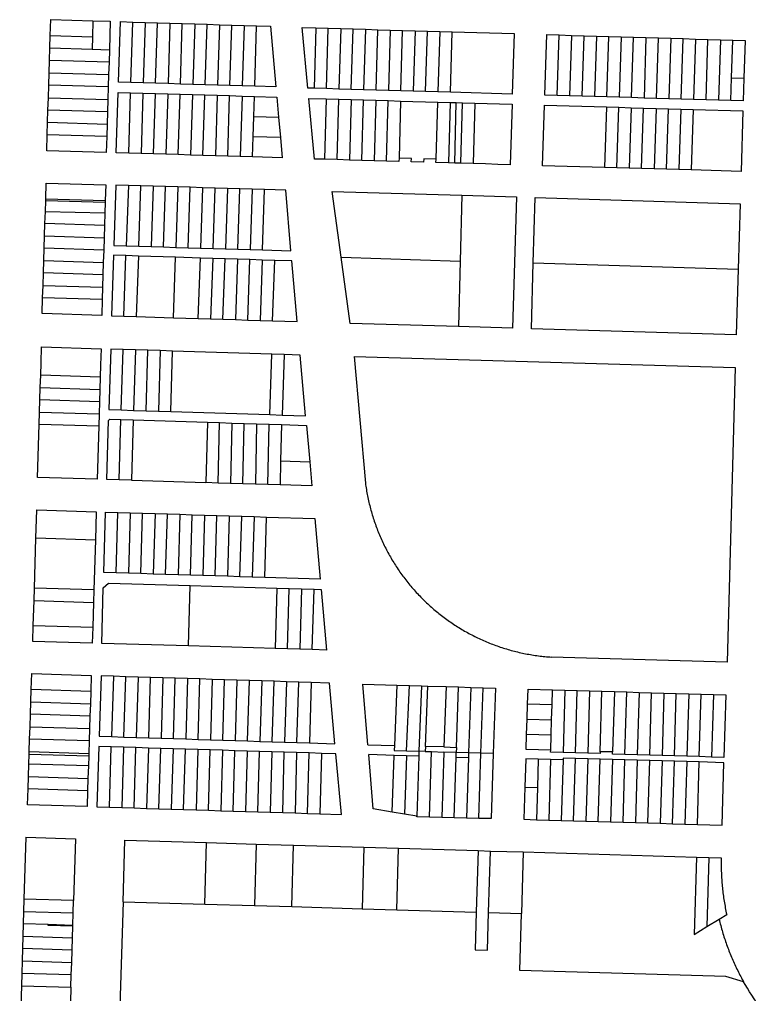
# Model space of a CAD drawing. Header units: inches. Extents: x 486468 to 494399, y 5455955 to 5460553.
# Drawn here: x 492748 to 493197, y 5458121 to 5458721 of the extents above; entities that cross this region are included whole.
import ezdxf

# ---------------------------------------------------------------- set-up
doc = ezdxf.new("R2010")
doc.units = ezdxf.units.IN
doc.header["$MEASUREMENT"] = 0
doc.layers.add('ParcelLines', color=10, linetype='Continuous')

msp = doc.modelspace()

# ---------------------------------------------------------------- linework, layer by layer
at = {"layer": 'ParcelLines', "color": 1}
for p, q in [((492766.813, 5458710.967), (492767.117, 5458720.754)), ((492767.117, 5458720.754), (492793.016, 5458719.975)), ((492793.016, 5458719.975), (492792.734, 5458710.119)), ((492793.016, 5458719.975), (492803.716, 5458719.655)), ((492803.716, 5458719.655), (492803.176, 5458702.155)), ((492808.716, 5458682.255), (492809.916, 5458719.455)), ((492809.916, 5458719.455), (492817.516, 5458719.215)), ((492816.416, 5458682.015), (492817.516, 5458719.215)), ((492817.516, 5458719.215), (492825.116, 5458718.975)), ((492825.116, 5458718.975), (492824.015, 5458681.785)), ((492825.116, 5458718.975), (492832.816, 5458718.735)), ((492831.615, 5458681.545), (492832.816, 5458718.735)), ((492832.816, 5458718.735), (492840.416, 5458718.495)), ((492840.416, 5458718.495), (492839.215, 5458681.315)), ((492840.416, 5458718.495), (492848.015, 5458718.255)), ((492846.815, 5458681.075), (492848.015, 5458718.255)), ((492848.015, 5458718.255), (492855.615, 5458718.015)), ((492855.615, 5458718.015), (492854.415, 5458680.845)), ((492855.615, 5458718.015), (492863.214, 5458717.785)), ((492862.115, 5458680.605), (492863.214, 5458717.785)), ((492863.214, 5458717.785), (492870.814, 5458717.545)), ((492870.814, 5458717.545), (492869.714, 5458680.365)), ((492870.814, 5458717.545), (492878.514, 5458717.306)), ((492877.314, 5458680.136), (492878.514, 5458717.306)), ((492878.514, 5458717.306), (492886.114, 5458717.066)), ((492886.114, 5458717.066), (492884.914, 5458679.896)), ((492886.114, 5458717.066), (492893.714, 5458716.826)), ((492892.514, 5458679.666), (492893.714, 5458716.826)), ((492893.714, 5458716.826), (492902.214, 5458716.556)), ((492902.214, 5458716.556), (492905.614, 5458679.256)), ((492925.212, 5458678.556), (492921.713, 5458715.856)), ((492921.713, 5458715.856), (492930.113, 5458715.616)), ((492766.577, 5458703.354), (492766.813, 5458710.967)), ((492766.813, 5458710.967), (492792.734, 5458710.119)), ((492792.734, 5458710.119), (492792.516, 5458702.505)), ((492930.113, 5458715.616), (492929.112, 5458678.436)), ((492930.113, 5458715.616), (492937.713, 5458715.396)), ((492936.712, 5458678.216), (492937.713, 5458715.396)), ((492937.713, 5458715.396), (492945.413, 5458715.167)), ((492945.413, 5458715.167), (492944.312, 5458677.996)), ((492945.413, 5458715.167), (492953.013, 5458714.947)), ((492951.913, 5458677.766), (492953.013, 5458714.947)), ((492953.013, 5458714.947), (492960.613, 5458714.727)), ((492960.613, 5458714.727), (492959.513, 5458677.546)), ((492960.613, 5458714.727), (492968.213, 5458714.497)), ((492967.213, 5458677.316), (492968.213, 5458714.497)), ((492968.213, 5458714.497), (492975.813, 5458714.277)), ((492975.813, 5458714.277), (492974.813, 5458677.096)), ((492975.813, 5458714.277), (492983.413, 5458714.058)), ((492982.413, 5458676.877), (492983.413, 5458714.058)), ((492983.413, 5458714.058), (492991.113, 5458713.838)), ((492991.113, 5458713.838), (492990.013, 5458676.657)), ((492991.113, 5458713.838), (492998.712, 5458713.608)), ((492997.613, 5458676.427), (492998.712, 5458713.608)), ((492998.712, 5458713.608), (493006.312, 5458713.388)), ((493006.312, 5458713.388), (493005.213, 5458676.207)), ((493006.312, 5458713.388), (493013.913, 5458713.168)), ((493012.913, 5458675.977), (493013.913, 5458713.168)), ((493013.913, 5458713.168), (493052.013, 5458712.058)), ((493052.013, 5458712.058), (493050.912, 5458674.857)), ((493071.012, 5458674.258), (493072.213, 5458711.458)), ((493072.213, 5458711.458), (493079.813, 5458711.238)), ((493078.612, 5458674.038), (493079.813, 5458711.238)), ((493079.813, 5458711.238), (493087.413, 5458711.009)), ((493087.413, 5458711.009), (493086.213, 5458673.809)), ((493087.413, 5458711.009), (493095.113, 5458710.779)), ((493093.813, 5458673.589), (493095.113, 5458710.779)), ((493095.113, 5458710.779), (493102.713, 5458710.559)), ((493102.713, 5458710.559), (493101.513, 5458673.359)), ((493102.713, 5458710.559), (493110.313, 5458710.329)), ((493109.113, 5458673.139), (493110.313, 5458710.329)), ((493110.313, 5458710.329), (493117.913, 5458710.109)), ((493117.913, 5458710.109), (493116.713, 5458672.909)), ((493117.913, 5458710.109), (493125.513, 5458709.879)), ((493124.313, 5458672.689), (493125.513, 5458709.879)), ((493125.513, 5458709.879), (493133.112, 5458709.66)), ((493133.112, 5458709.66), (493132.013, 5458672.459)), ((493133.112, 5458709.66), (493140.812, 5458709.43)), ((493139.613, 5458672.239), (493140.812, 5458709.43)), ((493140.812, 5458709.43), (493148.412, 5458709.21)), ((493148.412, 5458709.21), (493147.213, 5458672.009)), ((493148.412, 5458709.21), (493156.012, 5458708.98)), ((493154.813, 5458671.789), (493156.012, 5458708.98)), ((493156.012, 5458708.98), (493163.612, 5458708.76)), ((493163.612, 5458708.76), (493162.413, 5458671.559)), ((493163.612, 5458708.76), (493171.212, 5458708.54)), ((493170.113, 5458671.329), (493171.212, 5458708.54)), ((493171.212, 5458708.54), (493178.912, 5458708.31)), ((493178.912, 5458708.31), (493177.712, 5458671.109)), ((493178.912, 5458708.31), (493186.512, 5458708.091)), ((493185.762, 5458684.96), (493186.512, 5458708.091)), ((493186.512, 5458708.091), (493194.112, 5458707.861)), ((493194.112, 5458707.861), (493193.362, 5458684.661)), ((492766.338, 5458695.554), (492766.577, 5458703.354)), ((492766.577, 5458703.354), (492792.516, 5458702.505)), ((492792.516, 5458702.505), (492803.176, 5458702.155)), ((492803.176, 5458702.155), (492802.936, 5458694.455)), ((492766.108, 5458687.954), (492766.338, 5458695.554)), ((492802.936, 5458694.455), (492766.338, 5458695.554)), ((492802.936, 5458694.455), (492802.696, 5458686.855)), ((492765.867, 5458680.354), (492766.108, 5458687.954)), ((492766.108, 5458687.954), (492802.696, 5458686.855)), ((492802.696, 5458686.855), (492802.466, 5458679.255)), ((492765.627, 5458672.653), (492765.867, 5458680.354)), ((492802.466, 5458679.255), (492765.867, 5458680.354)), ((492816.416, 5458682.015), (492808.716, 5458682.255)), ((492824.015, 5458681.785), (492816.416, 5458682.015)), ((492831.615, 5458681.545), (492824.015, 5458681.785)), ((492839.215, 5458681.315), (492831.615, 5458681.545)), ((492846.815, 5458681.075), (492839.215, 5458681.315)), ((492854.415, 5458680.845), (492846.815, 5458681.075)), ((492862.115, 5458680.605), (492854.415, 5458680.845)), ((492869.714, 5458680.365), (492862.115, 5458680.605)), ((492877.314, 5458680.136), (492869.714, 5458680.365)), ((492884.914, 5458679.896), (492877.314, 5458680.136)), ((492892.514, 5458679.666), (492884.914, 5458679.896)), ((493185.312, 5458670.889), (493185.762, 5458684.96)), ((493185.762, 5458684.96), (493193.362, 5458684.661)), ((493193.362, 5458684.661), (493192.912, 5458670.66)), ((492802.466, 5458679.255), (492802.227, 5458671.554)), ((492807.416, 5458638.754), (492808.516, 5458675.954)), ((492808.516, 5458675.954), (492816.215, 5458675.724)), ((492815.016, 5458638.534), (492816.215, 5458675.724)), ((492816.215, 5458675.724), (492823.815, 5458675.494)), ((492823.815, 5458675.494), (492822.616, 5458638.304)), ((492823.815, 5458675.494), (492831.415, 5458675.264)), ((492830.216, 5458638.084), (492831.415, 5458675.264)), ((492831.415, 5458675.264), (492839.015, 5458675.044)), ((492839.015, 5458675.044), (492837.916, 5458637.854)), ((492839.015, 5458675.044), (492846.615, 5458674.824)), ((492845.516, 5458637.634), (492846.615, 5458674.824)), ((492846.615, 5458674.824), (492854.215, 5458674.594)), ((492854.215, 5458674.594), (492853.115, 5458637.414)), ((492854.215, 5458674.594), (492861.915, 5458674.364)), ((492860.714, 5458637.184), (492861.915, 5458674.364)), ((492861.915, 5458674.364), (492869.514, 5458674.144)), ((492869.514, 5458674.144), (492868.314, 5458636.964)), ((492869.514, 5458674.144), (492877.114, 5458673.915)), ((492875.914, 5458636.745), (492877.114, 5458673.915)), ((492877.114, 5458673.915), (492884.714, 5458673.685)), ((492905.614, 5458679.256), (492892.514, 5458679.666)), ((492929.112, 5458678.436), (492925.212, 5458678.556)), ((492936.712, 5458678.216), (492929.112, 5458678.436)), ((492944.312, 5458677.996), (492936.712, 5458678.216)), ((492951.913, 5458677.766), (492944.312, 5458677.996)), ((492959.513, 5458677.546), (492951.913, 5458677.766)), ((492967.213, 5458677.316), (492959.513, 5458677.546)), ((492974.813, 5458677.096), (492967.213, 5458677.316)), ((492982.413, 5458676.877), (492974.813, 5458677.096)), ((492990.013, 5458676.657), (492982.413, 5458676.877)), ((492997.613, 5458676.427), (492990.013, 5458676.657)), ((493005.213, 5458676.207), (492997.613, 5458676.427)), ((493012.913, 5458675.977), (493005.213, 5458676.207)), ((493050.912, 5458674.857), (493012.913, 5458675.977)), ((493078.612, 5458674.038), (493071.012, 5458674.258)), ((493086.213, 5458673.809), (493078.612, 5458674.038)), ((492765.387, 5458665.053), (492765.627, 5458672.653)), ((492765.627, 5458672.653), (492802.227, 5458671.554)), ((492802.227, 5458671.554), (492801.987, 5458663.954)), ((492884.714, 5458673.685), (492883.614, 5458636.515)), ((492884.714, 5458673.685), (492892.314, 5458673.465)), ((492891.944, 5458661.055), (492892.314, 5458673.465)), ((492892.314, 5458673.465), (492906.114, 5458673.055)), ((492906.114, 5458673.055), (492907.243, 5458660.655)), ((492929.213, 5458634.955), (492925.713, 5458672.255)), ((492925.713, 5458672.255), (492936.512, 5458671.945)), ((492936.512, 5458671.945), (492935.513, 5458634.775)), ((492936.512, 5458671.945), (492944.212, 5458671.726)), ((492943.213, 5458634.555), (492944.212, 5458671.726)), ((492944.212, 5458671.726), (492951.812, 5458671.506)), ((492951.812, 5458671.506), (492950.813, 5458634.335)), ((492951.812, 5458671.506), (492959.412, 5458671.286)), ((492958.413, 5458634.115), (492959.412, 5458671.286)), ((492959.412, 5458671.286), (492967.013, 5458671.066)), ((492967.013, 5458671.066), (492966.013, 5458633.895)), ((492967.013, 5458671.066), (492974.613, 5458670.846)), ((492973.613, 5458633.675), (492974.613, 5458670.846)), ((492974.613, 5458670.846), (492982.213, 5458670.627)), ((492982.213, 5458670.627), (492981.312, 5458635.556)), ((492982.213, 5458670.627), (493005.113, 5458669.967)), ((493004.113, 5458634.957), (493005.113, 5458669.967)), ((493005.113, 5458669.967), (493012.713, 5458669.757)), ((493012.713, 5458669.757), (493011.613, 5458632.537)), ((493012.713, 5458669.757), (493016.513, 5458669.647)), ((493015.513, 5458632.427), (493016.513, 5458669.647)), ((493016.513, 5458669.647), (493020.313, 5458669.537)), ((493019.313, 5458632.317), (493020.313, 5458669.537)), ((493020.313, 5458669.537), (493027.913, 5458669.317)), ((493027.913, 5458669.317), (493026.913, 5458632.107)), ((493050.813, 5458668.657), (493049.713, 5458631.457)), ((493069.513, 5458630.857), (493070.712, 5458668.058)), ((493070.712, 5458668.058), (493108.813, 5458666.969)), ((493093.813, 5458673.589), (493086.213, 5458673.809)), ((493101.513, 5458673.359), (493093.813, 5458673.589)), ((493109.113, 5458673.139), (493101.513, 5458673.359)), ((493116.713, 5458672.909), (493109.113, 5458673.139)), ((493124.313, 5458672.689), (493116.713, 5458672.909)), ((493132.013, 5458672.459), (493124.313, 5458672.689)), ((493139.613, 5458672.239), (493132.013, 5458672.459)), ((493147.213, 5458672.009), (493139.613, 5458672.239)), ((493154.813, 5458671.789), (493147.213, 5458672.009)), ((493162.413, 5458671.559), (493154.813, 5458671.789)), ((493170.113, 5458671.329), (493162.413, 5458671.559)), ((493177.712, 5458671.109), (493170.113, 5458671.329)), ((493185.312, 5458670.889), (493177.712, 5458671.109)), ((493192.912, 5458670.66), (493185.312, 5458670.889)), ((492765.157, 5458657.554), (492765.387, 5458665.053)), ((492801.987, 5458663.954), (492765.387, 5458665.053)), ((492801.987, 5458663.954), (492801.746, 5458656.354)), ((493108.813, 5458666.969), (493107.613, 5458629.769)), ((493108.813, 5458666.969), (493116.413, 5458666.749)), ((493115.213, 5458629.549), (493116.413, 5458666.749)), ((493116.413, 5458666.749), (493124.113, 5458666.529)), ((493124.113, 5458666.529), (493122.813, 5458629.329)), ((493124.113, 5458666.529), (493131.713, 5458666.309)), ((493130.413, 5458629.109), (493131.713, 5458666.309)), ((493131.713, 5458666.309), (493139.313, 5458666.089)), ((493139.313, 5458666.089), (493138.113, 5458628.889)), ((493139.313, 5458666.089), (493146.913, 5458665.869)), ((493145.713, 5458628.679), (493146.913, 5458665.869)), ((493146.913, 5458665.869), (493154.513, 5458665.659)), ((493154.513, 5458665.659), (493153.313, 5458628.459)), ((493154.513, 5458665.659), (493162.113, 5458665.439)), ((493162.113, 5458665.439), (493160.913, 5458628.239)), ((493162.113, 5458665.439), (493192.812, 5458664.56)), ((493192.812, 5458664.56), (493191.613, 5458627.36)), ((492764.917, 5458649.854), (492765.157, 5458657.554)), ((492765.157, 5458657.554), (492801.746, 5458656.354)), ((492801.746, 5458656.354), (492801.516, 5458648.754)), ((492891.574, 5458648.655), (492891.944, 5458661.055)), ((492891.944, 5458661.055), (492907.243, 5458660.655)), ((492907.243, 5458660.655), (492908.383, 5458648.155)), ((492764.617, 5458640.054), (492764.917, 5458649.854)), ((492801.516, 5458648.754), (492764.917, 5458649.854)), ((492801.516, 5458648.754), (492801.216, 5458638.954)), ((492891.214, 5458636.295), (492891.574, 5458648.655)), ((492908.383, 5458648.155), (492891.574, 5458648.655)), ((492908.383, 5458648.155), (492909.513, 5458635.755)), ((492801.216, 5458638.954), (492764.617, 5458640.054)), ((492815.016, 5458638.534), (492807.416, 5458638.754)), ((492822.616, 5458638.304), (492815.016, 5458638.534)), ((492830.216, 5458638.084), (492822.616, 5458638.304)), ((492837.916, 5458637.854), (492830.216, 5458638.084)), ((492845.516, 5458637.634), (492837.916, 5458637.854)), ((492853.115, 5458637.414), (492845.516, 5458637.634)), ((492860.714, 5458637.184), (492853.115, 5458637.414)), ((492868.314, 5458636.964), (492860.714, 5458637.184)), ((492875.914, 5458636.745), (492868.314, 5458636.964)), ((492883.614, 5458636.515), (492875.914, 5458636.745)), ((492891.214, 5458636.295), (492883.614, 5458636.515)), ((492909.513, 5458635.755), (492891.214, 5458636.295)), ((492935.513, 5458634.775), (492929.213, 5458634.955)), ((492943.213, 5458634.555), (492935.513, 5458634.775)), ((492950.813, 5458634.335), (492943.213, 5458634.555)), ((492958.413, 5458634.115), (492950.813, 5458634.335)), ((492966.013, 5458633.895), (492958.413, 5458634.115)), ((492973.613, 5458633.675), (492966.013, 5458633.895)), ((492981.213, 5458633.456), (492973.613, 5458633.675)), ((492981.312, 5458635.556), (492981.213, 5458633.456)), ((492988.913, 5458635.357), (492981.312, 5458635.556)), ((492988.813, 5458633.257), (492988.913, 5458635.357)), ((492996.413, 5458632.957), (492988.813, 5458633.257)), ((492996.513, 5458635.157), (492996.413, 5458632.957)), ((493004.113, 5458634.957), (492996.513, 5458635.157)), ((493004.013, 5458632.757), (493004.113, 5458634.957)), ((493011.613, 5458632.537), (493004.013, 5458632.757)), ((493015.513, 5458632.427), (493011.613, 5458632.537)), ((493019.313, 5458632.317), (493015.513, 5458632.427)), ((493026.913, 5458632.107), (493019.313, 5458632.317)), ((493107.613, 5458629.769), (493069.513, 5458630.857)), ((493115.213, 5458629.549), (493107.613, 5458629.769)), ((493122.813, 5458629.329), (493115.213, 5458629.549)), ((493130.413, 5458629.109), (493122.813, 5458629.329)), ((493138.113, 5458628.889), (493130.413, 5458629.109)), ((493145.713, 5458628.679), (493138.113, 5458628.889)), ((493153.313, 5458628.459), (493145.713, 5458628.679)), ((493160.913, 5458628.239), (493153.313, 5458628.459)), ((493191.613, 5458627.36), (493160.913, 5458628.239)), ((492764.018, 5458610.454), (492764.317, 5458620.154)), ((492764.317, 5458620.154), (492800.917, 5458619.054)), ((492800.917, 5458619.054), (492800.617, 5458609.354)), ((492807.217, 5458618.854), (492805.918, 5458581.754)), ((492814.816, 5458618.634), (492807.217, 5458618.854)), ((492814.816, 5458618.634), (492813.517, 5458581.534)), ((492822.416, 5458618.414), (492814.816, 5458618.634)), ((492821.217, 5458581.304), (492822.416, 5458618.414)), ((492830.016, 5458618.194), (492822.416, 5458618.414)), ((492830.016, 5458618.194), (492828.817, 5458581.084)), ((492837.616, 5458617.984), (492830.016, 5458618.194)), ((492836.416, 5458580.854), (492837.616, 5458617.984)), ((492845.316, 5458617.764), (492837.616, 5458617.984)), ((492845.316, 5458617.764), (492844.016, 5458580.634)), ((492852.916, 5458617.544), (492845.316, 5458617.764)), ((492851.616, 5458580.414), (492852.916, 5458617.544)), ((492860.516, 5458617.324), (492852.916, 5458617.544)), ((492860.516, 5458617.324), (492859.216, 5458580.184)), ((492868.115, 5458617.105), (492860.516, 5458617.324)), ((492866.916, 5458579.965), (492868.115, 5458617.105)), ((492875.715, 5458616.885), (492868.115, 5458617.105)), ((492875.715, 5458616.885), (492874.516, 5458579.745)), ((492883.314, 5458616.665), (492875.715, 5458616.885)), ((492882.116, 5458579.515), (492883.314, 5458616.665)), ((492891.014, 5458616.445), (492883.314, 5458616.665)), ((492891.014, 5458616.445), (492889.716, 5458579.295)), ((492898.614, 5458616.225), (492891.014, 5458616.445)), ((492897.315, 5458579.065), (492898.614, 5458616.225)), ((492911.614, 5458615.855), (492898.614, 5458616.225)), ((492914.815, 5458578.555), (492911.614, 5458615.855)), ((492940.213, 5458614.955), (493019.913, 5458612.707)), ((492945.694, 5458574.555), (492940.213, 5458614.955)), ((492763.779, 5458602.754), (492763.978, 5458609.154)), ((492763.978, 5458609.154), (492764.018, 5458610.454)), ((492800.577, 5458608.154), (492763.978, 5458609.154)), ((492764.018, 5458610.454), (492800.617, 5458609.354)), ((492800.577, 5458608.154), (492800.377, 5458601.754)), ((492800.617, 5458609.354), (492800.577, 5458608.154)), ((493019.913, 5458612.707), (493018.915, 5458572.157)), ((493019.913, 5458612.707), (493053.513, 5458611.757)), ((493053.513, 5458611.757), (493051.115, 5458530.957)), ((493063.874, 5458571.157), (493065.013, 5458611.357)), ((493065.013, 5458611.357), (493191.113, 5458607.36)), ((492763.539, 5458595.254), (492763.779, 5458602.754)), ((492763.779, 5458602.754), (492800.377, 5458601.754)), ((493191.113, 5458607.36), (493189.864, 5458567.159)), ((492800.377, 5458601.754), (492800.137, 5458594.154)), ((492763.309, 5458587.654), (492763.539, 5458595.254)), ((492800.137, 5458594.154), (492763.539, 5458595.254)), ((492800.137, 5458594.154), (492799.898, 5458586.554)), ((492763.069, 5458580.054), (492763.309, 5458587.654)), ((492763.309, 5458587.654), (492799.898, 5458586.554)), ((492799.898, 5458586.554), (492799.668, 5458578.954)), ((492762.829, 5458572.454), (492763.069, 5458580.054)), ((492799.668, 5458578.954), (492763.069, 5458580.054)), ((492799.668, 5458578.954), (492799.428, 5458571.354)), ((492805.918, 5458581.754), (492813.517, 5458581.534)), ((492813.517, 5458581.534), (492821.217, 5458581.304)), ((492821.217, 5458581.304), (492828.817, 5458581.084)), ((492828.817, 5458581.084), (492836.416, 5458580.854)), ((492836.416, 5458580.854), (492844.016, 5458580.634)), ((492844.016, 5458580.634), (492851.616, 5458580.414)), ((492851.616, 5458580.414), (492859.216, 5458580.184)), ((492859.216, 5458580.184), (492866.916, 5458579.965)), ((492866.916, 5458579.965), (492874.516, 5458579.745)), ((492874.516, 5458579.745), (492882.116, 5458579.515)), ((492882.116, 5458579.515), (492889.716, 5458579.295)), ((492889.716, 5458579.295), (492897.315, 5458579.065)), ((492897.315, 5458579.065), (492914.815, 5458578.555)), ((492762.599, 5458564.854), (492762.829, 5458572.454)), ((492762.829, 5458572.454), (492799.428, 5458571.354)), ((492805.718, 5458575.754), (492804.518, 5458538.554)), ((492813.318, 5458575.514), (492805.718, 5458575.754)), ((492812.118, 5458538.314), (492813.318, 5458575.514)), ((492821.017, 5458575.264), (492813.318, 5458575.514)), ((492821.017, 5458575.264), (492819.718, 5458538.074)), ((492843.816, 5458574.534), (492821.017, 5458575.264)), ((492842.618, 5458537.354), (492843.816, 5458574.534)), ((492859.116, 5458574.054), (492843.816, 5458574.534)), ((492857.818, 5458536.874), (492859.116, 5458574.054)), ((492866.716, 5458573.805), (492859.116, 5458574.054)), ((492866.716, 5458573.805), (492865.417, 5458536.635)), ((492874.316, 5458573.565), (492866.716, 5458573.805)), ((492873.017, 5458536.395), (492874.316, 5458573.565)), ((492881.916, 5458573.325), (492874.316, 5458573.565)), ((492881.916, 5458573.325), (492880.716, 5458536.155)), ((492889.516, 5458573.075), (492881.916, 5458573.325)), ((492888.316, 5458535.915), (492889.516, 5458573.075)), ((492897.116, 5458572.835), (492889.516, 5458573.075)), ((492897.116, 5458572.835), (492895.916, 5458535.675)), ((492904.815, 5458572.595), (492897.116, 5458572.835)), ((492903.516, 5458535.435), (492904.815, 5458572.595)), ((492915.415, 5458572.255), (492904.815, 5458572.595)), ((492918.616, 5458534.955), (492915.415, 5458572.255)), ((492945.694, 5458574.555), (493018.915, 5458572.157)), ((492951.216, 5458533.856), (492945.694, 5458574.555)), ((493018.915, 5458572.157), (493017.915, 5458531.917)), ((492799.428, 5458571.354), (492799.188, 5458563.754)), ((493062.715, 5458530.458), (493063.874, 5458571.157)), ((493063.874, 5458571.157), (493189.864, 5458567.159)), ((493189.864, 5458567.159), (493188.615, 5458526.759)), ((492762.359, 5458557.254), (492762.599, 5458564.854)), ((492799.188, 5458563.754), (492762.599, 5458564.854)), ((492799.188, 5458563.754), (492798.958, 5458556.154)), ((492762.119, 5458549.654), (492762.359, 5458557.254)), ((492762.359, 5458557.254), (492798.958, 5458556.154)), ((492798.958, 5458556.154), (492798.718, 5458548.554)), ((492761.819, 5458539.954), (492762.119, 5458549.654)), ((492798.718, 5458548.554), (492762.119, 5458549.654)), ((492798.718, 5458548.554), (492798.418, 5458538.754)), ((492798.418, 5458538.754), (492761.819, 5458539.954)), ((492804.518, 5458538.554), (492812.118, 5458538.314)), ((492812.118, 5458538.314), (492819.718, 5458538.074)), ((492819.718, 5458538.074), (492842.618, 5458537.354)), ((492842.618, 5458537.354), (492857.818, 5458536.874)), ((492857.818, 5458536.874), (492865.417, 5458536.635)), ((492865.417, 5458536.635), (492873.017, 5458536.395)), ((492873.017, 5458536.395), (492880.716, 5458536.155)), ((492880.716, 5458536.155), (492888.316, 5458535.915)), ((492888.316, 5458535.915), (492895.916, 5458535.675)), ((492895.916, 5458535.675), (492903.516, 5458535.435)), ((492903.516, 5458535.435), (492918.616, 5458534.955)), ((493017.915, 5458531.917), (492951.216, 5458533.856)), ((493051.115, 5458530.957), (493017.915, 5458531.917)), ((493188.615, 5458526.759), (493062.715, 5458530.458)), ((492761.42, 5458519.354), (492798.019, 5458518.254)), ((492804.019, 5458518.054), (492802.82, 5458480.855)), ((492811.619, 5458517.804), (492804.019, 5458518.054)), ((492810.42, 5458480.615), (492811.619, 5458517.804)), ((492819.218, 5458517.564), (492811.619, 5458517.804)), ((492819.218, 5458517.564), (492818.02, 5458480.375)), ((492826.818, 5458517.324), (492819.218, 5458517.564)), ((492825.72, 5458480.135), (492826.818, 5458517.324)), ((492834.418, 5458517.084), (492826.818, 5458517.324)), ((492834.418, 5458517.084), (492833.32, 5458479.895)), ((492842.018, 5458516.844), (492834.418, 5458517.084)), ((492840.919, 5458479.655), (492842.018, 5458516.844)), ((492903.016, 5458514.916), (492842.018, 5458516.844)), ((492901.818, 5458477.746), (492903.016, 5458514.916)), ((492910.616, 5458514.676), (492903.016, 5458514.916)), ((492910.616, 5458514.676), (492909.418, 5458477.506)), ((492920.516, 5458514.356), (492910.616, 5458514.676)), ((492923.817, 5458477.056), (492920.516, 5458514.356)), ((492953.716, 5458513.456), (492960.618, 5458435.656)), ((492953.716, 5458513.456), (493188.015, 5458506.659)), ((493188.015, 5458506.659), (493183.119, 5458325.56)), ((492760.68, 5458494.454), (492760.9, 5458502.054)), ((492797.5, 5458500.854), (492760.9, 5458502.054)), ((492797.5, 5458500.854), (492797.27, 5458493.254)), ((492760.45, 5458486.854), (492760.68, 5458494.454)), ((492760.68, 5458494.454), (492797.27, 5458493.254)), ((492797.27, 5458493.254), (492797.04, 5458485.654)), ((492760.221, 5458479.254), (492760.45, 5458486.854)), ((492797.04, 5458485.654), (492760.45, 5458486.854)), ((492797.04, 5458485.654), (492796.82, 5458478.155)), ((492759.991, 5458471.654), (492760.221, 5458479.254)), ((492760.221, 5458479.254), (492796.82, 5458478.155)), ((492796.82, 5458478.155), (492796.59, 5458470.555)), ((492802.82, 5458480.855), (492810.42, 5458480.615)), ((492810.42, 5458480.615), (492818.02, 5458480.375)), ((492818.02, 5458480.375), (492825.72, 5458480.135)), ((492825.72, 5458480.135), (492833.32, 5458479.895)), ((492833.32, 5458479.895), (492840.919, 5458479.655)), ((492840.919, 5458479.655), (492901.818, 5458477.746)), ((492901.818, 5458477.746), (492909.418, 5458477.506)), ((492909.418, 5458477.506), (492923.817, 5458477.056)), ((492759.022, 5458439.155), (492759.991, 5458471.654)), ((492796.59, 5458470.555), (492759.991, 5458471.654)), ((492796.59, 5458470.555), (492795.62, 5458438.055)), ((492801.52, 5458437.855), (492802.593, 5458474.041)), ((492802.593, 5458474.041), (492803.533, 5458474.926)), ((492803.533, 5458474.926), (492810.22, 5458474.715)), ((492809.12, 5458437.615), (492810.22, 5458474.715)), ((492810.22, 5458474.715), (492817.82, 5458474.485)), ((492817.82, 5458474.485), (492816.72, 5458437.375)), ((492817.82, 5458474.485), (492863.418, 5458473.056)), ((492863.418, 5458473.056), (492862.42, 5458435.926)), ((492863.418, 5458473.056), (492870.918, 5458472.826)), ((492870.02, 5458435.686), (492870.918, 5458472.826)), ((492870.918, 5458472.826), (492878.518, 5458472.586)), ((492878.518, 5458472.586), (492877.62, 5458435.446)), ((492878.518, 5458472.586), (492886.118, 5458472.346)), ((492885.32, 5458435.196), (492886.118, 5458472.346)), ((492886.118, 5458472.346), (492893.718, 5458472.116)), ((492893.718, 5458472.116), (492892.918, 5458434.956)), ((492893.718, 5458472.116), (492901.318, 5458471.876)), ((492900.518, 5458434.716), (492901.318, 5458471.876)), ((492901.318, 5458471.876), (492908.918, 5458471.636)), ((492908.918, 5458471.636), (492908.438, 5458449.356)), ((492908.918, 5458471.636), (492924.418, 5458471.156)), ((492924.418, 5458471.156), (492926.398, 5458448.756)), ((492908.438, 5458449.356), (492908.118, 5458434.476)), ((492908.438, 5458449.356), (492926.398, 5458448.756)), ((492926.398, 5458448.756), (492927.718, 5458433.856)), ((492795.62, 5458438.055), (492759.022, 5458439.155)), ((492809.12, 5458437.615), (492801.52, 5458437.855)), ((492816.72, 5458437.375), (492809.12, 5458437.615)), ((492816.72, 5458437.375), (492862.42, 5458435.926)), ((492870.02, 5458435.686), (492862.42, 5458435.926)), ((492877.62, 5458435.446), (492870.02, 5458435.686)), ((492885.32, 5458435.196), (492877.62, 5458435.446)), ((492892.918, 5458434.956), (492885.32, 5458435.196)), ((492900.518, 5458434.716), (492892.918, 5458434.956)), ((492908.118, 5458434.476), (492900.518, 5458434.716)), ((492927.718, 5458433.856), (492908.118, 5458434.476)), ((492757.982, 5458401.755), (492758.522, 5458419.155)), ((492758.522, 5458419.155), (492795.122, 5458418.055)), ((492795.122, 5458418.055), (492794.562, 5458400.555)), ((492799.722, 5458380.655), (492800.722, 5458417.855)), ((492800.722, 5458417.855), (492808.421, 5458417.615)), ((492807.322, 5458380.425), (492808.421, 5458417.615)), ((492808.421, 5458417.615), (492816.02, 5458417.375)), ((492816.02, 5458417.375), (492814.922, 5458380.185)), ((492816.02, 5458417.375), (492823.62, 5458417.145)), ((492822.522, 5458379.955), (492823.62, 5458417.145)), ((492823.62, 5458417.145), (492831.22, 5458416.905)), ((492831.22, 5458416.905), (492830.122, 5458379.725)), ((492831.22, 5458416.905), (492838.82, 5458416.675)), ((492837.722, 5458379.485), (492838.82, 5458416.675)), ((492838.82, 5458416.675), (492846.42, 5458416.435)), ((492846.42, 5458416.435), (492845.422, 5458379.246)), ((492846.42, 5458416.435), (492854.12, 5458416.196)), ((492853.021, 5458379.016), (492854.12, 5458416.196)), ((492854.12, 5458416.196), (492861.72, 5458415.956)), ((492861.72, 5458415.956), (492860.62, 5458378.776)), ((492861.72, 5458415.956), (492869.32, 5458415.726)), ((492868.22, 5458378.546), (492869.32, 5458415.726)), ((492869.32, 5458415.726), (492876.92, 5458415.486)), ((492876.92, 5458415.486), (492875.82, 5458378.316)), ((492876.92, 5458415.486), (492884.52, 5458415.256)), ((492883.42, 5458378.076), (492884.52, 5458415.256)), ((492884.52, 5458415.256), (492892.12, 5458415.016)), ((492892.12, 5458415.016), (492891.02, 5458377.846)), ((492892.12, 5458415.016), (492899.82, 5458414.776)), ((492898.72, 5458377.606), (492899.82, 5458414.776)), ((492899.82, 5458414.776), (492929.418, 5458413.856)), ((492929.418, 5458413.856), (492932.82, 5458376.556)), ((492757.032, 5458371.055), (492757.982, 5458401.755)), ((492794.562, 5458400.555), (492757.982, 5458401.755)), ((492794.562, 5458400.555), (492793.572, 5458369.955)), ((492807.322, 5458380.425), (492799.722, 5458380.655)), ((492814.922, 5458380.185), (492807.322, 5458380.425)), ((492822.522, 5458379.955), (492814.922, 5458380.185)), ((492799.433, 5458371.157), (492802.52, 5458374.068)), ((492802.52, 5458374.068), (492852.822, 5458372.606)), ((492830.122, 5458379.725), (492822.522, 5458379.955)), ((492837.722, 5458379.485), (492830.122, 5458379.725)), ((492845.422, 5458379.246), (492837.722, 5458379.485)), ((492853.021, 5458379.016), (492845.422, 5458379.246)), ((492860.62, 5458378.776), (492853.021, 5458379.016)), ((492868.22, 5458378.546), (492860.62, 5458378.776)), ((492875.82, 5458378.316), (492868.22, 5458378.546)), ((492883.42, 5458378.076), (492875.82, 5458378.316)), ((492891.02, 5458377.846), (492883.42, 5458378.076)), ((492898.72, 5458377.606), (492891.02, 5458377.846)), ((492932.82, 5458376.556), (492898.72, 5458377.606)), ((492756.803, 5458363.355), (492757.032, 5458371.055)), ((492793.572, 5458369.955), (492757.032, 5458371.055)), ((492793.572, 5458369.955), (492793.342, 5458362.255)), ((492798.423, 5458337.055), (492799.433, 5458371.157)), ((492851.722, 5458335.476), (492852.822, 5458372.606)), ((492852.822, 5458372.606), (492906.12, 5458371.046)), ((492906.12, 5458371.046), (492905.022, 5458333.896)), ((492906.12, 5458371.046), (492913.72, 5458370.826)), ((492912.621, 5458333.666), (492913.72, 5458370.826)), ((492913.72, 5458370.826), (492921.32, 5458370.606)), ((492921.32, 5458370.606), (492920.321, 5458333.436)), ((492921.32, 5458370.606), (492929.02, 5458370.386)), ((492927.921, 5458333.216), (492929.02, 5458370.386)), ((492929.02, 5458370.386), (492933.32, 5458370.256)), ((492933.32, 5458370.256), (492936.721, 5458332.957)), ((492756.324, 5458347.955), (492756.803, 5458363.355)), ((492756.803, 5458363.355), (492793.342, 5458362.255)), ((492793.342, 5458362.255), (492792.922, 5458346.955)), ((492756.024, 5458338.255), (492756.324, 5458347.955)), ((492756.324, 5458347.955), (492792.922, 5458346.955)), ((492792.922, 5458346.955), (492792.623, 5458337.155)), ((492792.623, 5458337.155), (492756.024, 5458338.255)), ((492851.722, 5458335.476), (492798.423, 5458337.055)), ((492905.022, 5458333.896), (492851.722, 5458335.476)), ((492912.621, 5458333.666), (492905.022, 5458333.896)), ((492920.321, 5458333.436), (492912.621, 5458333.666)), ((492927.921, 5458333.216), (492920.321, 5458333.436)), ((492936.721, 5458332.957), (492927.921, 5458333.216)), ((493183.119, 5458325.56), (493075.02, 5458328.658)), ((492755.114, 5458308.755), (492755.424, 5458318.455)), ((492755.424, 5458318.455), (492792.024, 5458317.255)), ((492792.024, 5458317.255), (492791.714, 5458307.555)), ((492798.124, 5458317.055), (492796.924, 5458279.955)), ((492805.624, 5458316.815), (492798.124, 5458317.055)), ((492805.624, 5458316.815), (492804.524, 5458279.715)), ((492813.224, 5458316.585), (492805.624, 5458316.815)), ((492812.124, 5458279.475), (492813.224, 5458316.585)), ((492820.824, 5458316.345), (492813.224, 5458316.585)), ((492820.824, 5458316.345), (492819.724, 5458279.235)), ((492828.422, 5458316.105), (492820.824, 5458316.345)), ((492827.324, 5458278.985), (492828.422, 5458316.105)), ((492836.022, 5458315.865), (492828.422, 5458316.105)), ((492836.022, 5458315.865), (492834.924, 5458278.746)), ((492843.622, 5458315.626), (492836.022, 5458315.865)), ((492842.524, 5458278.506), (492843.622, 5458315.626)), ((492851.222, 5458315.386), (492843.622, 5458315.626)), ((492851.222, 5458315.386), (492850.124, 5458278.266)), ((492858.822, 5458315.156), (492851.222, 5458315.386)), ((492857.724, 5458278.026), (492858.822, 5458315.156)), ((492866.422, 5458314.916), (492858.822, 5458315.156)), ((492866.422, 5458314.916), (492865.324, 5458277.786)), ((492874.022, 5458314.676), (492866.422, 5458314.916)), ((492872.923, 5458277.546), (492874.022, 5458314.676)), ((492881.622, 5458314.436), (492874.022, 5458314.676)), ((492881.622, 5458314.436), (492880.523, 5458277.306)), ((492889.222, 5458314.196), (492881.622, 5458314.436)), ((492888.123, 5458277.056), (492889.222, 5458314.196)), ((492896.822, 5458313.956), (492889.222, 5458314.196)), ((492754.864, 5458301.055), (492755.114, 5458308.755)), ((492791.714, 5458307.555), (492755.114, 5458308.755)), ((492896.822, 5458313.956), (492895.723, 5458276.816)), ((492904.422, 5458313.726), (492896.822, 5458313.956)), ((492903.322, 5458276.577), (492904.422, 5458313.726)), ((492912.022, 5458313.486), (492904.422, 5458313.726)), ((492912.022, 5458313.486), (492910.922, 5458276.337)), ((492919.622, 5458313.246), (492912.022, 5458313.486)), ((492918.522, 5458276.097), (492919.622, 5458313.246)), ((492927.222, 5458313.007), (492919.622, 5458313.246)), ((492927.222, 5458313.007), (492926.122, 5458275.857)), ((492938.421, 5458312.657), (492927.222, 5458313.007)), ((492941.822, 5458275.357), (492938.421, 5458312.657)), ((492959.021, 5458312.057), (492980.021, 5458311.418)), ((492962.122, 5458274.658), (492959.021, 5458312.057)), ((492980.021, 5458311.418), (492978.446, 5458274.181)), ((492980.021, 5458311.418), (492987.621, 5458311.178)), ((492985.921, 5458270.988), (492987.621, 5458311.178)), ((492987.621, 5458311.178), (492995.121, 5458310.948)), ((492995.121, 5458310.948), (492993.521, 5458270.758)), ((492995.121, 5458310.948), (492998.921, 5458310.838)), ((492997.521, 5458273.658), (492998.921, 5458310.838)), ((492998.921, 5458310.838), (493010.321, 5458310.488)), ((493010.321, 5458310.488), (493008.921, 5458273.358)), ((493010.321, 5458310.488), (493017.921, 5458310.258)), ((493016.536, 5458273.112), (493017.921, 5458310.258)), ((493017.921, 5458310.258), (493025.421, 5458310.028)), ((493025.421, 5458310.028), (493024.021, 5458269.808)), ((493025.421, 5458310.028), (493033.021, 5458309.788)), ((493031.621, 5458269.578), (493033.021, 5458309.788)), ((493033.021, 5458309.788), (493040.62, 5458309.558)), ((493040.62, 5458309.558), (493039.271, 5458269.358)), ((493060.32, 5458299.658), (493060.62, 5458308.958)), ((493060.62, 5458308.958), (493075.62, 5458308.518)), ((493075.36, 5458299.258), (493075.62, 5458308.518)), ((493075.62, 5458308.518), (493083.22, 5458308.288)), ((493083.22, 5458308.288), (493082.12, 5458269.938)), ((493083.22, 5458308.288), (493090.82, 5458308.059)), ((492791.714, 5458307.555), (492791.464, 5458299.955)), ((493089.72, 5458269.71), (493090.82, 5458308.059)), ((493090.82, 5458308.059), (493098.42, 5458307.84)), ((493098.42, 5458307.84), (493097.42, 5458269.48)), ((493098.42, 5458307.84), (493106.02, 5458307.62)), ((493105.02, 5458270.46), (493106.02, 5458307.62)), ((493106.02, 5458307.62), (493113.72, 5458307.39)), ((493113.72, 5458307.39), (493112.62, 5458270.26)), ((493113.72, 5458307.39), (493121.32, 5458307.16)), ((493120.22, 5458268.74), (493121.32, 5458307.16)), ((493121.32, 5458307.16), (493128.92, 5458306.94)), ((493128.92, 5458306.94), (493127.82, 5458268.51)), ((493128.92, 5458306.94), (493136.52, 5458306.71)), ((493135.42, 5458268.29), (493136.52, 5458306.71)), ((493136.52, 5458306.71), (493144.119, 5458306.48)), ((493144.119, 5458306.48), (493143.12, 5458268.07)), ((493144.119, 5458306.48), (493151.719, 5458306.26)), ((493150.72, 5458267.85), (493151.719, 5458306.26)), ((493151.719, 5458306.26), (493159.419, 5458306.04)), ((493159.419, 5458306.04), (493158.32, 5458267.62)), ((493159.419, 5458306.04), (493167.019, 5458305.81)), ((493165.92, 5458267.4), (493167.019, 5458305.81)), ((493167.019, 5458305.81), (493174.619, 5458305.58)), ((493174.619, 5458305.58), (493173.52, 5458267.18)), ((493174.619, 5458305.58), (493182.219, 5458305.36)), ((493182.219, 5458305.36), (493181.12, 5458266.96)), ((492754.624, 5458293.455), (492754.864, 5458301.055)), ((492754.864, 5458301.055), (492791.464, 5458299.955)), ((492791.464, 5458299.955), (492791.214, 5458292.255)), ((493060.02, 5458290.358), (493060.32, 5458299.658)), ((493075.36, 5458299.258), (493060.32, 5458299.658)), ((493075.09, 5458289.958), (493075.36, 5458299.258)), ((492754.375, 5458285.755), (492754.624, 5458293.455)), ((492791.214, 5458292.255), (492754.624, 5458293.455)), ((492791.214, 5458292.255), (492790.964, 5458284.655)), ((493059.721, 5458281.058), (493060.02, 5458290.358)), ((493060.02, 5458290.358), (493075.09, 5458289.958)), ((492754.126, 5458278.155), (492754.375, 5458285.755)), ((492754.375, 5458285.755), (492790.964, 5458284.655)), ((492790.964, 5458284.655), (492790.724, 5458277.055)), ((493074.82, 5458280.658), (493075.09, 5458289.958)), ((492753.876, 5458270.555), (492754.126, 5458278.155)), ((492790.724, 5458277.055), (492754.126, 5458278.155)), ((492796.924, 5458279.955), (492804.524, 5458279.715)), ((492804.524, 5458279.715), (492812.124, 5458279.475)), ((492812.124, 5458279.475), (492819.724, 5458279.235)), ((492819.724, 5458279.235), (492827.324, 5458278.985)), ((492827.324, 5458278.985), (492834.924, 5458278.746)), ((492834.924, 5458278.746), (492842.524, 5458278.506)), ((492842.524, 5458278.506), (492850.124, 5458278.266)), ((492850.124, 5458278.266), (492857.724, 5458278.026)), ((493059.421, 5458271.758), (493059.721, 5458281.058)), ((493074.82, 5458280.658), (493059.721, 5458281.058)), ((493074.551, 5458271.358), (493074.82, 5458280.658)), ((492790.724, 5458277.055), (492790.474, 5458269.355)), ((492796.724, 5458273.655), (492795.526, 5458236.555)), ((492804.324, 5458273.425), (492796.724, 5458273.655)), ((492803.126, 5458236.315), (492804.324, 5458273.425)), ((492811.924, 5458273.185), (492804.324, 5458273.425)), ((492811.924, 5458273.185), (492810.726, 5458236.075)), ((492819.524, 5458272.955), (492811.924, 5458273.185)), ((492818.326, 5458235.845), (492819.524, 5458272.955)), ((492827.124, 5458272.715), (492819.524, 5458272.955)), ((492827.124, 5458272.715), (492825.925, 5458235.605)), ((492834.724, 5458272.486), (492827.124, 5458272.715)), ((492833.524, 5458235.366), (492834.724, 5458272.486)), ((492842.324, 5458272.246), (492834.724, 5458272.486)), ((492842.324, 5458272.246), (492841.124, 5458235.126)), ((492849.924, 5458272.016), (492842.324, 5458272.246)), ((492857.724, 5458278.026), (492865.324, 5458277.786)), ((492865.324, 5458277.786), (492872.923, 5458277.546)), ((492872.923, 5458277.546), (492880.523, 5458277.306)), ((492880.523, 5458277.306), (492888.123, 5458277.056)), ((492888.123, 5458277.056), (492895.723, 5458276.816)), ((492895.723, 5458276.816), (492903.322, 5458276.577)), ((492903.322, 5458276.577), (492910.922, 5458276.337)), ((492910.922, 5458276.337), (492918.522, 5458276.097)), ((492918.522, 5458276.097), (492926.122, 5458275.857)), ((492926.122, 5458275.857), (492941.822, 5458275.357)), ((492962.122, 5458274.658), (492978.446, 5458274.181)), ((492978.446, 5458274.181), (492978.321, 5458271.228)), ((492997.521, 5458273.658), (492997.421, 5458270.658)), ((493008.921, 5458273.358), (492997.521, 5458273.658)), ((493008.921, 5458273.358), (493016.536, 5458273.112)), ((493016.536, 5458273.112), (493016.421, 5458270.038)), ((492753.636, 5458262.855), (492753.826, 5458268.955)), ((492753.826, 5458268.955), (492753.876, 5458270.555)), ((492753.826, 5458268.955), (492790.424, 5458267.855)), ((492753.876, 5458270.555), (492790.474, 5458269.355)), ((492790.424, 5458267.855), (492790.224, 5458261.755)), ((492790.474, 5458269.355), (492790.424, 5458267.855)), ((492848.824, 5458234.886), (492849.924, 5458272.016)), ((492857.524, 5458271.776), (492849.924, 5458272.016)), ((492857.524, 5458271.776), (492856.424, 5458234.656)), ((492865.124, 5458271.546), (492857.524, 5458271.776)), ((492864.024, 5458234.416), (492865.124, 5458271.546)), ((492872.724, 5458271.306), (492865.124, 5458271.546)), ((492872.724, 5458271.306), (492871.624, 5458234.177)), ((492880.323, 5458271.066), (492872.724, 5458271.306)), ((492879.224, 5458233.937), (492880.323, 5458271.066)), ((492887.923, 5458270.836), (492880.323, 5458271.066)), ((492887.923, 5458270.836), (492886.824, 5458233.697)), ((492895.523, 5458270.607), (492887.923, 5458270.836)), ((492894.424, 5458233.467), (492895.523, 5458270.607)), ((492903.123, 5458270.367), (492895.523, 5458270.607)), ((492903.123, 5458270.367), (492902.124, 5458233.227)), ((492910.722, 5458270.137), (492903.123, 5458270.367)), ((492909.724, 5458232.987), (492910.722, 5458270.137)), ((492918.322, 5458269.897), (492910.722, 5458270.137)), ((492918.322, 5458269.897), (492917.324, 5458232.747)), ((492926.022, 5458269.657), (492918.322, 5458269.897)), ((492924.923, 5458232.507), (492926.022, 5458269.657)), ((492933.622, 5458269.427), (492926.022, 5458269.657)), ((492933.622, 5458269.427), (492932.523, 5458232.277)), ((492942.422, 5458269.157), (492933.622, 5458269.427)), ((492945.823, 5458231.857), (492942.422, 5458269.157)), ((492978.222, 5458268.158), (492962.722, 5458268.658)), ((492965.423, 5458235.258), (492962.722, 5458268.658)), ((492977.123, 5458233.338), (492978.222, 5458268.158)), ((492985.821, 5458267.908), (492978.222, 5458268.158)), ((492978.321, 5458271.228), (492985.921, 5458270.988)), ((492985.821, 5458267.908), (492984.713, 5458232.098)), ((492993.521, 5458267.71), (492985.821, 5458267.908)), ((492985.921, 5458270.988), (492993.521, 5458270.758)), ((492993.521, 5458267.71), (492992.323, 5458230.858)), ((492997.421, 5458270.658), (492993.521, 5458270.758)), ((492993.521, 5458270.758), (492993.521, 5458267.71)), ((492997.421, 5458270.658), (493001.221, 5458270.528)), ((492999.923, 5458230.258), (493001.221, 5458270.528)), ((493001.221, 5458270.528), (493008.821, 5458270.258)), ((493008.821, 5458270.258), (493007.523, 5458230.058)), ((493016.421, 5458270.038), (493008.821, 5458270.258)), ((493015.123, 5458229.858), (493016.323, 5458267.012)), ((493016.323, 5458267.012), (493016.421, 5458270.038)), ((493016.323, 5458267.012), (493023.923, 5458266.78)), ((493024.021, 5458269.808), (493016.421, 5458270.038)), ((493023.923, 5458266.78), (493022.723, 5458229.658)), ((493024.021, 5458269.808), (493023.923, 5458266.78)), ((493031.621, 5458269.578), (493024.021, 5458269.808)), ((493030.322, 5458229.458), (493031.621, 5458269.578)), ((493039.271, 5458269.358), (493031.621, 5458269.578)), ((493039.271, 5458269.358), (493037.922, 5458229.258)), ((493074.551, 5458271.358), (493059.421, 5458271.758)), ((493074.521, 5458270.158), (493074.551, 5458271.358)), ((493082.12, 5458269.938), (493074.521, 5458270.158)), ((493089.72, 5458269.71), (493082.12, 5458269.938)), ((493082.221, 5458266.558), (493082.183, 5458265.34)), ((493089.82, 5458266.34), (493082.221, 5458266.558)), ((493088.622, 5458227.96), (493089.82, 5458266.34)), ((493097.42, 5458269.48), (493089.72, 5458269.71)), ((493097.42, 5458266.11), (493089.82, 5458266.34)), ((493097.42, 5458266.11), (493096.221, 5458227.74)), ((493105.02, 5458269.26), (493097.42, 5458269.48)), ((493105.02, 5458265.89), (493097.42, 5458266.11)), ((493105.02, 5458270.46), (493105.02, 5458269.26)), ((493112.62, 5458270.26), (493105.02, 5458270.46)), ((493112.62, 5458268.96), (493112.62, 5458270.26)), ((493120.22, 5458268.74), (493112.62, 5458268.96)), ((493127.82, 5458268.51), (493120.22, 5458268.74)), ((493135.42, 5458268.29), (493127.82, 5458268.51)), ((493143.12, 5458268.07), (493135.42, 5458268.29)), ((493150.72, 5458267.85), (493143.12, 5458268.07)), ((493158.32, 5458267.62), (493150.72, 5458267.85)), ((493165.92, 5458267.4), (493158.32, 5458267.62)), ((493173.52, 5458267.18), (493165.92, 5458267.4)), ((493181.12, 5458266.96), (493173.52, 5458267.18)), ((492753.386, 5458255.255), (492753.636, 5458262.855)), ((492790.224, 5458261.755), (492753.636, 5458262.855)), ((492790.224, 5458261.755), (492789.976, 5458254.055)), ((493059.291, 5458266.011), (493058.741, 5458248.658)), ((493066.922, 5458265.788), (493059.291, 5458266.011)), ((493066.922, 5458265.788), (493066.361, 5458248.458)), ((493074.521, 5458265.565), (493066.922, 5458265.788)), ((493074.521, 5458265.565), (493073.322, 5458228.409)), ((493082.183, 5458265.34), (493074.521, 5458265.565)), ((493082.183, 5458265.34), (493081.022, 5458228.179)), ((493103.821, 5458227.51), (493105.02, 5458265.89)), ((493112.62, 5458265.67), (493105.02, 5458265.89)), ((493112.62, 5458265.67), (493111.421, 5458227.29)), ((493120.22, 5458265.45), (493112.62, 5458265.67)), ((493119.021, 5458227.06), (493120.22, 5458265.45)), ((493127.82, 5458265.22), (493120.22, 5458265.45)), ((493127.82, 5458265.22), (493126.72, 5458226.83)), ((493135.42, 5458264.99), (493127.82, 5458265.22)), ((493134.32, 5458226.61), (493135.42, 5458264.99)), ((493143.02, 5458264.77), (493135.42, 5458264.99)), ((493143.02, 5458264.77), (493141.92, 5458226.39)), ((493150.62, 5458264.55), (493143.02, 5458264.77)), ((493149.52, 5458226.16), (493150.62, 5458264.55)), ((493158.22, 5458264.33), (493150.62, 5458264.55)), ((493158.22, 5458264.33), (493157.12, 5458225.94)), ((493165.82, 5458264.11), (493158.22, 5458264.33)), ((493164.82, 5458225.71), (493165.82, 5458264.11)), ((493181.12, 5458263.66), (493165.82, 5458264.11)), ((493180.02, 5458225.26), (493181.12, 5458263.66)), ((492753.136, 5458247.555), (492753.386, 5458255.255)), ((492753.386, 5458255.255), (492789.976, 5458254.055)), ((492789.976, 5458254.055), (492789.736, 5458246.455)), ((493058.741, 5458248.658), (493058.122, 5458228.858)), ((493058.741, 5458248.658), (493066.361, 5458248.458)), ((493066.361, 5458248.458), (493065.722, 5458228.638)), ((492752.826, 5458237.855), (492753.136, 5458247.555)), ((492789.736, 5458246.455), (492753.136, 5458247.555)), ((492789.736, 5458246.455), (492789.426, 5458236.755)), ((492789.426, 5458236.755), (492752.826, 5458237.855)), ((492795.526, 5458236.555), (492803.126, 5458236.315)), ((492803.126, 5458236.315), (492810.726, 5458236.075)), ((492810.726, 5458236.075), (492818.326, 5458235.845)), ((492818.326, 5458235.845), (492825.925, 5458235.605)), ((492825.925, 5458235.605), (492833.524, 5458235.366)), ((492833.524, 5458235.366), (492841.124, 5458235.126)), ((492841.124, 5458235.126), (492848.824, 5458234.886)), ((492848.824, 5458234.886), (492856.424, 5458234.656)), ((492856.424, 5458234.656), (492864.024, 5458234.416)), ((492864.024, 5458234.416), (492871.624, 5458234.177)), ((492871.624, 5458234.177), (492879.224, 5458233.937)), ((492879.224, 5458233.937), (492886.824, 5458233.697)), ((492886.824, 5458233.697), (492894.424, 5458233.467)), ((492894.424, 5458233.467), (492902.124, 5458233.227)), ((492902.124, 5458233.227), (492909.724, 5458232.987)), ((492909.724, 5458232.987), (492917.324, 5458232.747)), ((492917.324, 5458232.747), (492924.923, 5458232.507)), ((492924.923, 5458232.507), (492932.523, 5458232.277)), ((492932.523, 5458232.277), (492945.823, 5458231.857)), ((492977.123, 5458233.338), (492965.423, 5458235.258)), ((492984.713, 5458232.098), (492977.123, 5458233.338)), ((492992.323, 5458230.858), (492984.713, 5458232.098)), ((492992.323, 5458230.458), (492992.323, 5458230.858)), ((492999.923, 5458230.258), (492992.323, 5458230.458)), ((493007.523, 5458230.058), (492999.923, 5458230.258)), ((493015.123, 5458229.858), (493007.523, 5458230.058)), ((493022.723, 5458229.658), (493015.123, 5458229.858)), ((493030.322, 5458229.458), (493022.723, 5458229.658)), ((493037.922, 5458229.258), (493030.322, 5458229.458)), ((493058.122, 5458228.858), (493065.722, 5458228.638)), ((493065.722, 5458228.638), (493073.322, 5458228.409)), ((493073.322, 5458228.409), (493081.022, 5458228.179)), ((493081.022, 5458228.179), (493088.622, 5458227.96)), ((493088.622, 5458227.96), (493096.221, 5458227.74)), ((493096.221, 5458227.74), (493103.821, 5458227.51)), ((493103.821, 5458227.51), (493111.421, 5458227.29)), ((493111.421, 5458227.29), (493119.021, 5458227.06)), ((493119.021, 5458227.06), (493126.72, 5458226.83)), ((493126.72, 5458226.83), (493134.32, 5458226.61)), ((493134.32, 5458226.61), (493141.92, 5458226.39)), ((493141.92, 5458226.39), (493149.52, 5458226.16)), ((493149.52, 5458226.16), (493157.12, 5458225.94)), ((493157.12, 5458225.94), (493164.82, 5458225.71)), ((493164.82, 5458225.71), (493180.02, 5458225.26)), ((492751.776, 5458217.805), (492750.628, 5458179.755)), ((492751.776, 5458217.805), (492782.276, 5458216.905)), ((492782.276, 5458216.905), (492781.118, 5458178.855)), ((492811.586, 5458178.205), (492812.726, 5458216.005)), ((492812.726, 5458216.005), (492862.875, 5458214.527)), ((492861.776, 5458176.727), (492862.875, 5458214.527)), ((492862.875, 5458214.527), (492893.474, 5458213.617)), ((492893.474, 5458213.617), (492892.375, 5458175.827)), ((492893.474, 5458213.617), (492916.374, 5458212.937)), ((492915.275, 5458175.157), (492916.374, 5458212.937)), ((492916.374, 5458212.937), (492959.673, 5458211.658)), ((492959.673, 5458211.658), (492958.574, 5458173.878)), ((492959.673, 5458211.658), (492980.973, 5458211.028)), ((492979.874, 5458173.248), (492980.973, 5458211.028)), ((492980.973, 5458211.028), (493029.923, 5458209.578)), ((493029.923, 5458209.578), (493028.803, 5458171.808)), ((493029.923, 5458209.578), (493037.523, 5458209.358)), ((493036.403, 5458171.558), (493037.523, 5458209.358)), ((493037.523, 5458209.358), (493057.622, 5458208.758)), ((493057.622, 5458208.758), (493056.523, 5458170.959)), ((493057.622, 5458208.758), (493164.221, 5458205.57)), ((493164.221, 5458205.57), (493162.872, 5458158.11)), ((493164.221, 5458205.57), (493171.871, 5458205.34)), ((493171.871, 5458205.34), (493170.672, 5458162.89)), ((493171.871, 5458205.34), (493179.471, 5458205.11)), ((492750.628, 5458179.755), (492750.408, 5458172.155)), ((492781.118, 5458178.855), (492750.628, 5458179.755)), ((492780.888, 5458171.255), (492781.118, 5458178.855)), ((492811.586, 5458178.205), (492808.579, 5458078.206)), ((492811.586, 5458178.205), (492861.776, 5458176.727)), ((492861.776, 5458176.727), (492892.375, 5458175.827)), ((492750.408, 5458172.155), (492750.178, 5458164.555)), ((492750.408, 5458172.155), (492780.888, 5458171.255)), ((492780.658, 5458163.655), (492780.888, 5458171.255)), ((492892.375, 5458175.827), (492915.275, 5458175.157)), ((492915.275, 5458175.157), (492958.574, 5458173.878)), ((492958.574, 5458173.878), (492979.874, 5458173.248)), ((492979.874, 5458173.248), (493028.803, 5458171.808)), ((493028.803, 5458171.808), (493028.123, 5458148.658)), ((493035.723, 5458148.408), (493036.403, 5458171.558)), ((493036.403, 5458171.558), (493056.523, 5458170.959)), ((493055.473, 5458135.959), (493056.523, 5458170.959)), ((493178.122, 5458167.46), (493182.771, 5458170.31)), ((492750.178, 5458164.555), (492749.948, 5458156.955)), ((492765.578, 5458164.095), (492750.178, 5458164.555)), ((493170.672, 5458162.89), (493178.122, 5458167.46)), ((492780.658, 5458163.655), (492765.578, 5458164.095)), ((492765.578, 5458163.655), (492765.578, 5458164.095)), ((492780.648, 5458163.205), (492765.578, 5458163.655)), ((492780.428, 5458156.055), (492780.648, 5458163.205)), ((492780.648, 5458163.205), (492780.658, 5458163.655)), ((493162.872, 5458158.11), (493170.672, 5458162.89)), ((492749.948, 5458156.955), (492749.718, 5458149.355)), ((492749.948, 5458156.955), (492780.428, 5458156.055)), ((492780.198, 5458148.405), (492780.428, 5458156.055)), ((492749.718, 5458149.355), (492749.488, 5458141.755)), ((492780.198, 5458148.405), (492749.718, 5458149.355)), ((492779.968, 5458140.805), (492780.198, 5458148.405)), ((493028.123, 5458148.658), (493035.723, 5458148.408)), ((492749.488, 5458141.755), (492749.258, 5458134.105)), ((492749.488, 5458141.755), (492779.968, 5458140.805)), ((492779.738, 5458133.205), (492779.968, 5458140.805)), ((493182.272, 5458132.26), (493055.473, 5458135.959)), ((492749.258, 5458134.105), (492749.03, 5458126.505)), ((492779.738, 5458133.205), (492749.258, 5458134.105)), ((492779.508, 5458125.605), (492779.738, 5458133.205)), ((493193.192, 5458128.92), (493182.272, 5458132.26)), ((492749.03, 5458126.505), (492747.88, 5458088.455)), ((492749.03, 5458126.505), (492779.508, 5458125.605)), ((492779.508, 5458125.605), (492778.35, 5458087.556))]:
    msp.add_line(p, q, dxfattribs=at)
for points in [[(493027.913, 5458669.317), (493035.513, 5458669.097), (493043.113, 5458668.877), (493050.813, 5458668.657)], [(493049.713, 5458631.457), (493042.113, 5458631.677), (493034.513, 5458631.887), (493026.913, 5458632.107)], [(492760.9, 5458502.054), (492761.13, 5458509.654), (492761.42, 5458519.354)], [(492798.019, 5458518.254), (492797.729, 5458508.454), (492797.5, 5458500.854)], [(492960.618, 5458435.656), (492960.748, 5458434.656), (492960.898, 5458433.666), (492961.048, 5458432.676), (492961.198, 5458431.686), (492961.368, 5458430.686), (492961.548, 5458429.706), (492961.728, 5458428.716), (492961.918, 5458427.726), (492962.118, 5458426.746), (492962.318, 5458425.756), (492962.538, 5458424.776), (492962.758, 5458423.796), (492962.988, 5458422.826), (492963.228, 5458421.846), (492963.478, 5458420.876), (492963.728, 5458419.896), (492963.998, 5458418.926), (492964.268, 5458417.966), (492964.538, 5458416.996), (492964.828, 5458416.036), (492965.118, 5458415.076), (492965.428, 5458414.116), (492965.728, 5458413.167), (492966.048, 5458412.207), (492966.379, 5458411.257), (492966.709, 5458410.307), (492967.049, 5458409.367), (492967.399, 5458408.427), (492967.749, 5458407.487), (492968.119, 5458406.547), (492968.489, 5458405.617), (492968.869, 5458404.687), (492969.249, 5458403.757), (492969.649, 5458402.837), (492970.049, 5458401.917), (492970.459, 5458400.997), (492970.879, 5458400.077), (492971.299, 5458399.167), (492971.729, 5458398.267), (492972.169, 5458397.357), (492972.619, 5458396.457), (492973.069, 5458395.567), (492973.529, 5458394.667), (492973.999, 5458393.777), (492974.469, 5458392.897), (492974.949, 5458392.017), (492975.439, 5458391.138), (492975.939, 5458390.268), (492976.439, 5458389.398), (492976.949, 5458388.528), (492977.469, 5458387.668), (492977.999, 5458386.818), (492978.529, 5458385.958), (492979.069, 5458385.118), (492979.609, 5458384.268), (492980.169, 5458383.428), (492980.719, 5458382.598), (492981.289, 5458381.768), (492981.859, 5458380.948), (492982.439, 5458380.118), (492983.029, 5458379.308), (492983.619, 5458378.498), (492984.219, 5458377.688), (492984.829, 5458376.888), (492985.439, 5458376.088), (492986.059, 5458375.298), (492986.679, 5458374.518), (492987.319, 5458373.738), (492987.949, 5458372.958), (492988.599, 5458372.188), (492989.249, 5458371.428), (492989.909, 5458370.668), (492990.569, 5458369.908), (492991.239, 5458369.158), (492991.909, 5458368.418), (492992.599, 5458367.678), (492993.279, 5458366.948), (492993.979, 5458366.218), (492994.669, 5458365.498), (492995.379, 5458364.778), (492996.089, 5458364.068), (492996.809, 5458363.368), (492997.529, 5458362.668), (492998.259, 5458361.978), (492998.989, 5458361.288), (492999.729, 5458360.608), (493000.479, 5458359.938), (493001.229, 5458359.268), (493001.979, 5458358.608), (493002.739, 5458357.948), (493003.509, 5458357.298), (493004.279, 5458356.658), (493005.059, 5458356.018), (493005.839, 5458355.388), (493006.629, 5458354.768), (493007.419, 5458354.148), (493008.209, 5458353.538), (493009.019, 5458352.938), (493009.819, 5458352.338), (493010.639, 5458351.748), (493011.449, 5458351.158), (493012.269, 5458350.578), (493013.099, 5458350.008), (493013.929, 5458349.448), (493014.769, 5458348.888), (493015.609, 5458348.338), (493016.449, 5458347.788), (493017.299, 5458347.258), (493018.149, 5458346.728), (493019.009, 5458346.198), (493019.869, 5458345.688), (493020.74, 5458345.178), (493021.61, 5458344.668), (493022.48, 5458344.178), (493023.36, 5458343.688), (493024.24, 5458343.208), (493025.13, 5458342.738), (493026.01, 5458342.268), (493026.91, 5458341.808), (493027.81, 5458341.358), (493028.71, 5458340.918), (493029.61, 5458340.478), (493030.52, 5458340.048), (493031.43, 5458339.628), (493032.34, 5458339.208), (493033.26, 5458338.798), (493034.18, 5458338.398), (493035.11, 5458338.008), (493036.04, 5458337.628), (493036.97, 5458337.248), (493037.9, 5458336.878), (493038.84, 5458336.518), (493039.78, 5458336.158), (493040.72, 5458335.818), (493041.67, 5458335.478), (493042.61, 5458335.148), (493043.57, 5458334.818), (493044.52, 5458334.508), (493045.48, 5458334.198), (493046.43, 5458333.898), (493047.39, 5458333.608), (493048.36, 5458333.318), (493049.32, 5458333.038), (493050.29, 5458332.778), (493051.26, 5458332.508), (493052.23, 5458332.258), (493053.21, 5458332.018), (493054.18, 5458331.778), (493055.16, 5458331.548), (493056.14, 5458331.328), (493057.12, 5458331.118), (493058.11, 5458330.908), (493059.09, 5458330.708), (493060.08, 5458330.518), (493061.07, 5458330.338), (493062.06, 5458330.168), (493063.05, 5458330.008), (493064.04, 5458329.848), (493065.03, 5458329.698), (493066.03, 5458329.558), (493067.02, 5458329.428), (493068.02, 5458329.298), (493069.02, 5458329.188), (493070.02, 5458329.078), (493071.01, 5458328.978), (493072.02, 5458328.888), (493073.02, 5458328.798), (493074.02, 5458328.728), (493075.02, 5458328.658)], [(493179.471, 5458205.11), (493179.441, 5458203.87), (493179.421, 5458202.64), (493179.411, 5458201.4), (493179.431, 5458199.12), (493179.451, 5458198.09), (493179.481, 5458197.05), (493179.511, 5458196.01), (493179.561, 5458194.97), (493179.601, 5458193.94), (493179.661, 5458192.9), (493179.721, 5458191.87), (493179.801, 5458190.83), (493179.881, 5458189.8), (493179.961, 5458188.76), (493180.061, 5458187.73), (493180.161, 5458186.7), (493180.261, 5458185.66), (493180.381, 5458184.63), (493180.501, 5458183.6), (493180.631, 5458182.57), (493180.771, 5458181.54), (493180.921, 5458180.52), (493181.071, 5458179.49), (493181.231, 5458178.47), (493181.401, 5458177.44), (493181.571, 5458176.42), (493181.751, 5458175.4), (493181.941, 5458174.38), (493182.141, 5458173.36), (493182.341, 5458172.34), (493182.551, 5458171.32), (493182.771, 5458170.31)], [(493178.122, 5458167.46), (493178.362, 5458166.47), (493178.602, 5458165.47), (493178.862, 5458164.48), (493179.122, 5458163.5), (493179.382, 5458162.51), (493179.652, 5458161.53), (493179.932, 5458160.54), (493180.222, 5458159.56), (493180.512, 5458158.58), (493180.812, 5458157.61), (493181.122, 5458156.63), (493181.432, 5458155.66), (493181.752, 5458154.69), (493182.082, 5458153.72), (493182.412, 5458152.76), (493182.752, 5458151.79), (493183.102, 5458150.83), (493183.452, 5458149.87), (493183.812, 5458148.92), (493184.182, 5458147.96), (493184.552, 5458147.01), (493184.932, 5458146.06), (493185.322, 5458145.12), (493185.712, 5458144.17), (493186.112, 5458143.23), (493186.522, 5458142.3), (493186.932, 5458141.36), (493187.352, 5458140.43), (493187.782, 5458139.5), (493188.212, 5458138.57), (493188.642, 5458137.65), (493189.092, 5458136.73), (493189.542, 5458135.81), (493190.002, 5458134.9), (493190.462, 5458133.99), (493190.932, 5458133.08), (493191.412, 5458132.18), (493191.892, 5458131.28), (493192.382, 5458130.38), (493192.872, 5458129.49), (493193.192, 5458128.92)], [(493207.315, 5458108.194), (493205.711, 5458110.2), (493204.141, 5458112.233), (493202.608, 5458114.293), (493201.111, 5458116.38), (493199.65, 5458118.493), (493198.226, 5458120.63), (493196.84, 5458122.793), (493195.492, 5458124.979), (493194.183, 5458127.188), (493193.192, 5458128.92)]]:
    msp.add_lwpolyline(points, dxfattribs=at)

doc.saveas('drawing.dxf')
